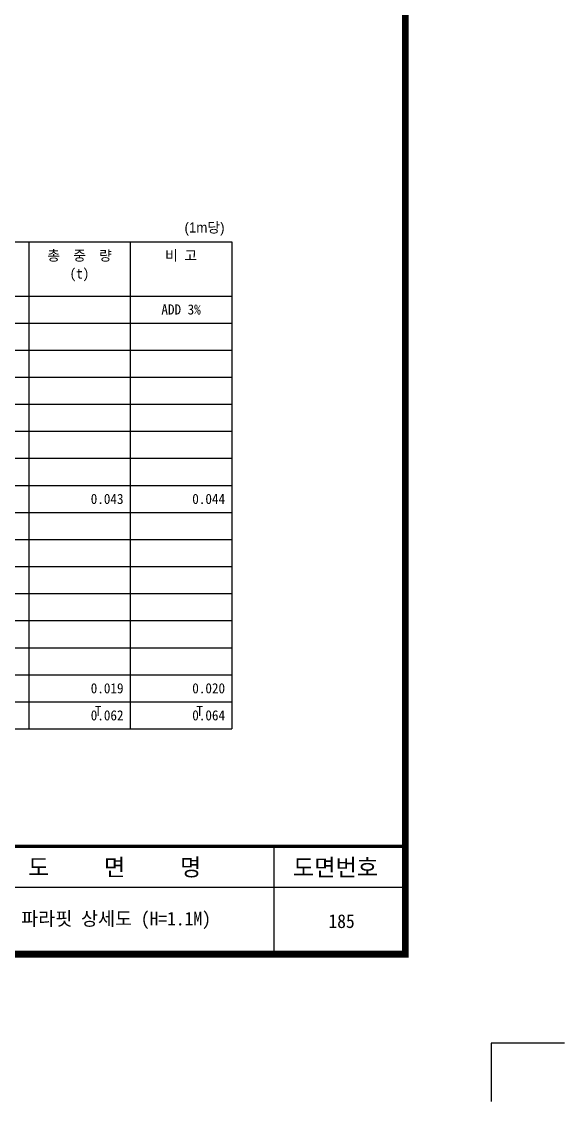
# Model space of a CAD drawing. Header units: millimetres. Extents: x 381 to 2337, y -50 to 586.
# Drawn here: x 1099.5 to 1259.9, y -49.9 to 269.4 of the extents above; entities that cross this region are included whole.
import ezdxf
from ezdxf.enums import TextEntityAlignment as Align

# ---------------------------------------------------------------- set-up
doc = ezdxf.new("R2010")
doc.units = ezdxf.units.MM
doc.header["$LTSCALE"] = 10
for name, color, linetype in [('box', 7, 'Continuous'), ('t03', 7, 'Continuous'), ('t05', 7, 'Continuous')]:
    doc.layers.add(name, color=color, linetype=linetype)
doc.styles.add('hong', font='GulimChe.ttf', dxfattribs={"width": 0.9999})
doc.styles.add('HY헤드라인M', font='H2HDRM.TTF')
doc.styles.add('돋움체', font='DotumChe.ttf')

msp = doc.modelspace()

# ---------------------------------------------------------------- linework, layer by layer
at = {"color": 7}
for p, q in [((961.62, 204.26), (1161.62, 204.26)), ((1161.62, 204.26), (1161.62, 188.26)), ((1161.62, 188.26), (1161.62, 60.26)), ((961.62, 60.26), (1161.62, 60.26))]:
    msp.add_line(p, q, dxfattribs=at)
at = {"color": 1}
for p, q in [((1101.62, 204.26), (1101.62, 188.26)), ((1131.62, 204.26), (1131.62, 188.26)), ((961.62, 188.26), (1161.62, 188.26)), ((1101.62, 188.26), (1101.62, 60.26)), ((1131.62, 188.26), (1131.62, 60.26)), ((961.62, 180.26), (1161.62, 180.26)), ((961.62, 172.26), (1161.62, 172.26)), ((961.62, 164.26), (1161.62, 164.26)), ((961.62, 156.26), (1161.62, 156.26)), ((961.62, 148.26), (1161.62, 148.26)), ((961.62, 140.26), (1161.62, 140.26)), ((961.62, 132.26), (1161.62, 132.26)), ((961.62, 124.26), (1161.62, 124.26)), ((961.62, 116.26), (1161.62, 116.26)), ((961.62, 108.26), (1161.62, 108.26)), ((961.62, 100.26), (1161.62, 100.26)), ((961.62, 92.26), (1161.62, 92.26)), ((961.62, 84.26), (1161.62, 84.26)), ((961.62, 76.26), (1161.62, 76.26)), ((961.62, 68.26), (1161.62, 68.26))]:
    msp.add_line(p, q, dxfattribs=at)
for p, q in [((1259.88, -32.7), (1238.22, -32.7)), ((1238.22, -32.7), (1238.22, -49.91))]:
    msp.add_line(p, q)
at = {"layer": 'box', "const_width": 2.02}
msp.add_lwpolyline([(427.96, -6.36), (1212.9, -6.36), (1212.9, 538.84), (427.96, 538.84)], close=True, dxfattribs=at)
at = {"layer": 'box', "const_width": 1.01}
msp.add_lwpolyline([(1212.9, 25.51), (427.96, 25.51)], dxfattribs=at)
at = {"layer": 'box'}
for points in [[(1174.01, 25.51), (1174.01, -6.36)], [(1212.9, 13.37), (427.96, 13.37)]]:
    msp.add_lwpolyline(points, dxfattribs=at)

# ---------------------------------------------------------------- texts
at = {"style": '돋움체'}
for s, p in [('총  중  량', (1116.62, 200.26)), ('비 고', (1146.62, 200.26)), ('ADD 3%', (1146.62, 184.26)), ('T', (1122.12, 65.51)), ('T', (1152.12, 65.51))]:
    msp.add_text(s, height=3, dxfattribs=at).set_placement(p, align=Align.MIDDLE)
for s, p in [('0.043', (1129.62, 128.26)), ('0.044', (1159.62, 128.26)), ('0.019', (1129.62, 72.26)), ('0.020', (1159.62, 72.26)), ('0.062', (1129.62, 64.26)), ('0.064', (1159.62, 64.26))]:
    msp.add_text(s, height=3, dxfattribs=at).set_placement(p, align=Align.MIDDLE_RIGHT)
at = {"color": 7, "style": 'hong', "width": 0.99}
msp.add_text('도     면     명', height=5.0575, dxfattribs=at).set_placement((1127, 19.34), align=Align.MIDDLE_CENTER)
for s, height, p in [('도면번호', 5.058, (1179.68, 16.73)), ('파라핏 상세도 (H=1.1M)', 4.046, (1099.39, 2.11)), ('185', 4.046, (1190.16, 1.37))]:
    msp.add_text(s, height=height, dxfattribs=at).set_placement(p)
at = {"layer": 't03', "color": 7, "style": '돋움체'}
msp.add_text('(t)', height=3, dxfattribs=at).set_placement((1116.59, 194.66), align=Align.MIDDLE)
at = {"layer": 't05', "style": 'HY헤드라인M'}
msp.add_text('(1m당)', height=3, dxfattribs=at).set_placement((1153.55, 208.26), align=Align.MIDDLE)

doc.saveas('drawing.dxf')
